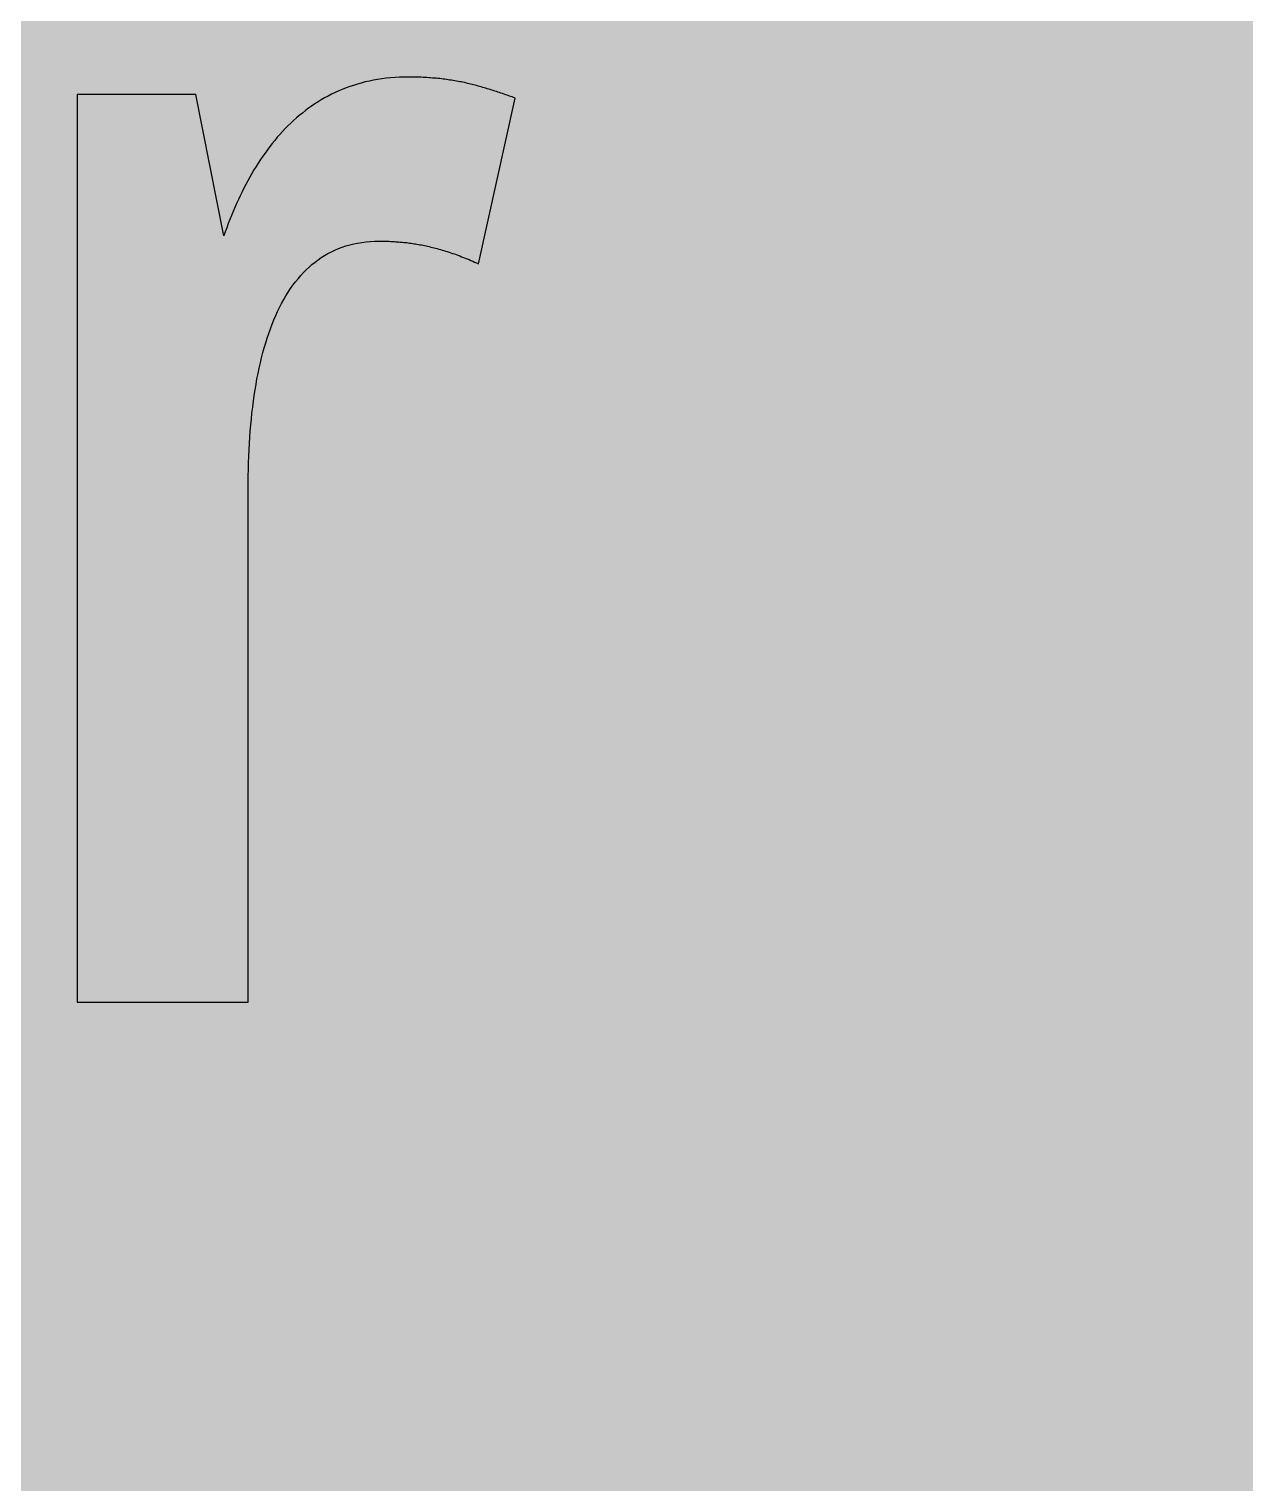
# Model space of a CAD drawing. Header units: millimetres. Extents: x 0 to 212, y 0 to 116.
# Drawn here: x 57.69 to 87.17, y 35.31 to 70.57 of the extents above; entities that cross this region are included whole.
import ezdxf

# ---------------------------------------------------------------- set-up
doc = ezdxf.new("R2010")
doc.units = ezdxf.units.MM

msp = doc.modelspace()

# ---------------------------------------------------------------- hatches: boundary and pattern name
for color, points in [(254, [(14.1633, 0.0536), (13.9878, 0.0533), (13.8125, 0.0559), (13.6373, 0.061), (13.462, 0.0686), (13.2893, 0.0787), (13.114, 0.0914), (12.9413, 0.1041), (12.7686, 0.1219), (12.5959, 0.1397), (12.4231, 0.16), (12.2504, 0.1829), (12.0777, 0.2057), (11.9075, 0.2337), (11.7373, 0.2616), (11.5672, 0.2921), (11.397, 0.3251), (11.2268, 0.3607), (11.0592, 0.3988), (10.8915, 0.4369), (10.7239, 0.4775), (10.5562, 0.5207), (10.3886, 0.5664), (10.2235, 0.6121), (10.0584, 0.6629), (9.8933, 0.7137), (9.7307, 0.7671), (9.5682, 0.8204), (9.4056, 0.8788), (9.2431, 0.9373), (9.083, 0.9982), (8.923, 1.0617), (8.763, 1.1252), (8.6055, 1.1938), (8.4455, 1.2624), (8.2906, 1.331), (8.1331, 1.4046), (7.9781, 1.4783), (7.8232, 1.5545), (7.6708, 1.6332), (7.5184, 1.7145), (7.366, 1.7958), (7.2161, 1.8796), (7.0663, 1.966), (6.919, 2.0523), (6.7716, 2.1438), (6.6243, 2.2352), (6.4795, 2.3266), (6.3348, 2.4232), (6.19, 2.5197), (6.0477, 2.6187), (5.908, 2.7178), (5.7683, 2.8194), (5.6286, 2.9235), (5.4915, 3.0302), (5.3543, 3.1369), (5.2197, 3.2461), (5.0851, 3.3579), (4.953, 3.4722), (4.8209, 3.5865), (4.6914, 3.7033), (4.5644, 3.8202), (4.4348, 3.9395), (4.3104, 4.0615), (4.1859, 4.1859), (4.0615, 4.3104), (3.9395, 4.4348), (3.8202, 4.5618), (3.7033, 4.6914), (3.5865, 4.8209), (3.4722, 4.953), (3.3579, 5.0851), (3.2487, 5.2197), (3.1369, 5.3543), (3.0302, 5.4915), (2.9235, 5.6286), (2.8194, 5.7683), (2.7178, 5.908), (2.6187, 6.0477), (2.5197, 6.19), (2.4232, 6.3348), (2.3266, 6.477), (2.2352, 6.6243), (2.1438, 6.7691), (2.0523, 6.919), (1.966, 7.0663), (1.8796, 7.2161), (1.7958, 7.366), (1.7145, 7.5184), (1.6332, 7.6708), (1.5545, 7.8232), (1.4783, 7.9781), (1.4046, 8.1331), (1.331, 8.2906), (1.2598, 8.4455), (1.1913, 8.603), (1.1252, 8.763), (1.0592, 8.923), (0.9982, 9.083), (0.9373, 9.2431), (0.8763, 9.4056), (0.8204, 9.5682), (0.7645, 9.7307), (0.7112, 9.8933), (0.6604, 10.0584), (0.6121, 10.2235), (0.5639, 10.3911), (0.5207, 10.5562), (0.4775, 10.7239), (0.4343, 10.8915), (0.3962, 11.0592), (0.3607, 11.2268), (0.3251, 11.397), (0.2921, 11.5672), (0.2616, 11.7373), (0.2311, 11.9075), (0.2057, 12.0802), (0.1803, 12.2504), (0.1575, 12.4231), (0.1372, 12.5959), (0.1194, 12.7686), (0.1041, 12.9413), (0.0889, 13.1166), (0.0787, 13.2893), (0.0686, 13.4645), (0.061, 13.6373), (0.0559, 13.8125), (0.0508, 13.9878), (0.0508, 14.163), (0.0522, 102.3592), (0.0508, 102.5322), (0.0559, 102.7074), (0.061, 102.8827), (0.0686, 103.058), (0.0787, 103.2307), (0.0889, 103.4059), (0.1041, 103.5787), (0.1194, 103.7514), (0.1372, 103.9241), (0.1575, 104.0968), (0.1803, 104.2695), (0.2057, 104.4423), (0.2311, 104.6124), (0.2616, 104.7826), (0.2921, 104.9528), (0.3251, 105.123), (0.3607, 105.2932), (0.3962, 105.4608), (0.4343, 105.6284), (0.4775, 105.7961), (0.5207, 105.9637), (0.5639, 106.1314), (0.6121, 106.2965), (0.6604, 106.4616), (0.7112, 106.6267), (0.7645, 106.7892), (0.8204, 106.9518), (0.8763, 107.1143), (0.9373, 107.2769), (0.9982, 107.4369), (1.0592, 107.5969), (1.1252, 107.757), (1.1913, 107.9144), (1.2598, 108.0745), (1.331, 108.2294), (1.4046, 108.3869), (1.4783, 108.5418), (1.5545, 108.6968), (1.6332, 108.8492), (1.7145, 109.0016), (1.7958, 109.154), (1.8796, 109.3038), (1.966, 109.4537), (2.0523, 109.601), (2.1438, 109.7483), (2.2352, 109.8956), (2.3266, 110.0404), (2.4232, 110.1852), (2.5197, 110.33), (2.6187, 110.4722), (2.7178, 110.6119), (2.8194, 110.7516), (2.9235, 110.8913), (3.0302, 111.0285), (3.1369, 111.1656), (3.2487, 111.3003), (3.3579, 111.4349), (3.4722, 111.567), (3.5865, 111.699), (3.7033, 111.8286), (3.8202, 111.9556), (3.9395, 112.0851), (4.0615, 112.2096), (4.1859, 112.334), (4.3104, 112.4585), (4.4348, 112.5804), (4.5644, 112.6998), (4.6914, 112.8166), (4.8209, 112.9335), (4.953, 113.0478), (5.0851, 113.1621), (5.2197, 113.2713), (5.3543, 113.3831), (5.4915, 113.4897), (5.6286, 113.5964), (5.7683, 113.7006), (5.908, 113.8022), (6.0477, 113.9012), (6.19, 114.0003), (6.3348, 114.0968), (6.4795, 114.1933), (6.6243, 114.2848), (6.7716, 114.3762), (6.919, 114.4676), (7.0663, 114.554), (7.2161, 114.6404), (7.366, 114.7242), (7.5184, 114.8055), (7.6708, 114.8867), (7.8232, 114.9655), (7.9781, 115.0417), (8.1331, 115.1153), (8.2906, 115.189), (8.4455, 115.2601), (8.6055, 115.3287), (8.763, 115.3947), (8.923, 115.4608), (9.083, 115.5217), (9.2431, 115.5827), (9.4056, 115.6437), (9.5682, 115.6995), (9.7307, 115.7554), (9.8933, 115.8088), (10.0584, 115.8596), (10.2235, 115.9078), (10.3886, 115.9561), (10.5562, 115.9993), (10.7239, 116.0424), (10.8915, 116.0856), (11.0592, 116.1237), (11.2268, 116.1593), (11.397, 116.1948), (11.5672, 116.2279), (11.7373, 116.2583), (11.9075, 116.2888), (12.0777, 116.3142), (12.2504, 116.3396), (12.4231, 116.3625), (12.5959, 116.3828), (12.7686, 116.4006), (12.9413, 116.4158), (13.114, 116.4311), (13.2893, 116.4412), (13.462, 116.4514), (13.6373, 116.459), (13.8125, 116.4641), (13.9878, 116.4692), (14.163, 116.4692), (197.6078, 116.4703), (197.7822, 116.4692), (197.9574, 116.4641), (198.1327, 116.459), (198.3054, 116.4514), (198.4807, 116.4412), (198.6534, 116.4311), (198.8287, 116.4158), (199.0014, 116.4006), (199.1741, 116.3828), (199.3468, 116.3625), (199.5195, 116.3396), (199.6897, 116.3142), (199.8624, 116.2888), (200.0326, 116.2583), (200.2028, 116.2279), (200.373, 116.1948), (200.5432, 116.1593), (200.7108, 116.1237), (200.8784, 116.0856), (201.0461, 116.0424), (201.2137, 115.9993), (201.3788, 115.9561), (201.5465, 115.9078), (201.7116, 115.8596), (201.8767, 115.8088), (202.0392, 115.7554), (202.2018, 115.6995), (202.3643, 115.6437), (202.5269, 115.5827), (202.6869, 115.5217), (202.8469, 115.4608), (203.007, 115.3947), (203.167, 115.3287), (203.3245, 115.2601), (203.4794, 115.189), (203.6369, 115.1153), (203.7918, 115.0417), (203.9468, 114.9655), (204.0992, 114.8867), (204.2516, 114.8055), (204.404, 114.7242), (204.5538, 114.6404), (204.7037, 114.554), (204.8535, 114.4676), (205.0009, 114.3762), (205.1456, 114.2848), (205.293, 114.1933), (205.4352, 114.0968), (205.58, 114.0003), (205.7222, 113.9012), (205.8619, 113.8022), (206.0016, 113.7006), (206.1413, 113.5964), (206.2785, 113.4897), (206.4156, 113.3831), (206.5503, 113.2713), (206.6849, 113.1621), (206.817, 113.0478), (206.949, 112.9335), (207.0786, 112.8166), (207.2081, 112.6998), (207.3351, 112.5804), (207.4596, 112.4585), (207.584, 112.334), (207.7085, 112.2096), (207.8304, 112.0851), (207.9498, 111.9556), (208.0666, 111.8286), (208.1835, 111.699), (208.2978, 111.567), (208.4121, 111.4349), (208.5238, 111.3003), (208.6331, 111.1656), (208.7397, 111.0285), (208.8464, 110.8913), (208.9506, 110.7516), (209.0522, 110.6119), (209.1512, 110.4722), (209.2503, 110.33), (209.3468, 110.1852), (209.4433, 110.0404), (209.5348, 109.8956), (209.6262, 109.7483), (209.7176, 109.601), (209.804, 109.4537), (209.8904, 109.3038), (209.9742, 109.154), (210.0555, 109.0016), (210.1367, 108.8492), (210.2155, 108.6968), (210.2917, 108.5418), (210.3653, 108.3869), (210.439, 108.2294), (210.5076, 108.0745), (210.5762, 107.9144), (210.6447, 107.757), (210.7082, 107.5969), (210.7717, 107.4369), (210.8327, 107.2769), (210.8911, 107.1143), (210.9495, 106.9518), (211.0029, 106.7892), (211.0562, 106.6267), (211.107, 106.4616), (211.1578, 106.2965), (211.2035, 106.1314), (211.2493, 105.9637), (211.2924, 105.7961), (211.3331, 105.6284), (211.3712, 105.4608), (211.4093, 105.2932), (211.4448, 105.123), (211.4779, 104.9528), (211.5083, 104.7826), (211.5363, 104.6124), (211.5642, 104.4423), (211.5871, 104.2695), (211.6099, 104.0968), (211.6303, 103.9241), (211.648, 103.7514), (211.6658, 103.5787), (211.6785, 103.4059), (211.6912, 103.2307), (211.7014, 103.058), (211.709, 102.8827), (211.7141, 102.7074), (211.7166, 102.5322), (211.7166, 102.3569), (211.7189, 14.1647), (211.7166, 13.9878), (211.7141, 13.8125), (211.709, 13.6373), (211.7014, 13.4645), (211.6912, 13.2893), (211.6785, 13.1166), (211.6658, 12.9413), (211.648, 12.7686), (211.6303, 12.5959), (211.6099, 12.4231), (211.5871, 12.2504), (211.5642, 12.0802), (211.5363, 11.9075), (211.5083, 11.7373), (211.4779, 11.5672), (211.4448, 11.397), (211.4093, 11.2268), (211.3712, 11.0592), (211.3331, 10.8915), (211.2924, 10.7239), (211.2493, 10.5562), (211.2035, 10.3911), (211.1578, 10.2235), (211.107, 10.0584), (211.0562, 9.8933), (211.0029, 9.7307), (210.9495, 9.5682), (210.8911, 9.4056), (210.8327, 9.2431), (210.7717, 9.083), (210.7082, 8.923), (210.6447, 8.763), (210.5762, 8.603), (210.5076, 8.4455), (210.439, 8.2906), (210.3653, 8.1331), (210.2917, 7.9781), (210.2155, 7.8232), (210.1367, 7.6708), (210.0555, 7.5184), (209.9742, 7.366), (209.8904, 7.2161), (209.804, 7.0663), (209.7176, 6.919), (209.6262, 6.7691), (209.5348, 6.6243), (209.4433, 6.477), (209.3468, 6.3348), (209.2503, 6.19), (209.1512, 6.0477), (209.0522, 5.908), (208.9506, 5.7683), (208.8464, 5.6286), (208.7397, 5.4915), (208.6331, 5.3543), (208.5238, 5.2197), (208.4121, 5.0851), (208.2978, 4.953), (208.1835, 4.8209), (208.0666, 4.6914), (207.9498, 4.5618), (207.8304, 4.4348), (207.7085, 4.3104), (207.584, 4.1859), (207.4596, 4.0615), (207.3351, 3.9395), (207.2081, 3.8202), (207.0786, 3.7033), (206.949, 3.5865), (206.817, 3.4722), (206.6849, 3.3579), (206.5503, 3.2461), (206.4156, 3.1369), (206.2785, 3.0302), (206.1413, 2.9235), (206.0016, 2.8194), (205.8619, 2.7178), (205.7222, 2.6187), (205.58, 2.5197), (205.4352, 2.4232), (205.293, 2.3266), (205.1456, 2.2352), (205.0009, 2.1438), (204.8535, 2.0523), (204.7037, 1.966), (204.5538, 1.8796), (204.404, 1.7958), (204.2516, 1.7145), (204.0992, 1.6332), (203.9468, 1.5545), (203.7918, 1.4783), (203.6369, 1.4046), (203.4794, 1.331), (203.3245, 1.2624), (203.167, 1.1938), (203.007, 1.1252), (202.8469, 1.0617), (202.6869, 0.9982), (202.5269, 0.9373), (202.3643, 0.8788), (202.2018, 0.8204), (202.0392, 0.7671), (201.8767, 0.7137), (201.7116, 0.6629), (201.5465, 0.6121), (201.3788, 0.5664), (201.2137, 0.5207), (201.0461, 0.4775), (200.8784, 0.4369), (200.7108, 0.3988), (200.5432, 0.3607), (200.373, 0.3251), (200.2028, 0.2921), (200.0326, 0.2616), (199.8624, 0.2337), (199.6897, 0.2057), (199.5195, 0.1829), (199.3468, 0.16), (199.1741, 0.1397), (199.0014, 0.1219), (198.8287, 0.1041), (198.6534, 0.0914), (198.4807, 0.0787), (198.3054, 0.0686), (198.1327, 0.061), (197.9574, 0.0559), (197.7822, 0.0533), (197.6069, 0.0533)]), (59, [(66.1776, 65.4304), (66.2051, 65.4279), (66.2356, 65.4279), (66.2661, 65.4279), (66.2965, 65.4279), (66.327, 65.4279), (66.3575, 65.4279), (66.3905, 65.4253), (66.421, 65.4253), (66.4515, 65.4228), (66.4845, 65.4228), (66.515, 65.4202), (66.548, 65.4177), (66.581, 65.4152), (66.614, 65.4126), (66.6445, 65.4101), (66.6775, 65.4075), (66.7106, 65.405), (66.7461, 65.4025), (66.7791, 65.3999), (66.8122, 65.3948), (66.8477, 65.3923), (66.8807, 65.3872), (66.9163, 65.3821), (66.9519, 65.3771), (66.9874, 65.372), (67.023, 65.3669), (67.0585, 65.3618), (67.0941, 65.3542), (67.1297, 65.3491), (67.1652, 65.3415), (67.2033, 65.3364), (67.2414, 65.3288), (67.277, 65.3212), (67.3151, 65.3136), (67.3532, 65.3034), (67.3913, 65.2958), (67.4294, 65.2856), (67.4675, 65.278), (67.5081, 65.2678), (67.5462, 65.2577), (67.5869, 65.2475), (67.6275, 65.2348), (67.6681, 65.2247), (67.7088, 65.212), (67.7494, 65.1993), (67.7901, 65.1866), (67.8307, 65.1739), (67.8739, 65.1612), (67.9145, 65.1459), (67.9577, 65.1332), (68.0009, 65.118), (68.0441, 65.1027), (68.0872, 65.085), (68.1304, 65.0697), (68.1761, 65.0519), (68.2193, 65.0342), (68.265, 65.0164), (68.3108, 64.9986), (68.3565, 64.9808), (68.4022, 64.9605), (68.4479, 64.9402), (68.4936, 64.9199), (68.5419, 64.8995), (68.5902, 64.8767), (69.4792, 68.9003), (69.4385, 68.9127), (69.4004, 68.9254), (69.3598, 68.9407), (69.3217, 68.9534), (69.2836, 68.9661), (69.2455, 68.9813), (69.2074, 68.994), (69.1693, 69.0067), (69.1312, 69.0194), (69.0931, 69.0321), (69.0575, 69.0448), (69.0194, 69.0575), (68.9839, 69.0677), (68.9458, 69.0804), (68.9102, 69.0931), (68.8721, 69.1032), (68.8365, 69.1159), (68.7984, 69.1261), (68.7629, 69.1388), (68.7248, 69.149), (68.6892, 69.1591), (68.6537, 69.1693), (68.6156, 69.1794), (68.58, 69.1896), (68.5419, 69.1998), (68.5063, 69.2099), (68.4682, 69.2201), (68.4327, 69.2302), (68.3946, 69.2379), (68.3565, 69.248), (68.3209, 69.2556), (68.2828, 69.2658), (68.2447, 69.2734), (68.2066, 69.281), (68.1685, 69.2887), (68.1304, 69.2963), (68.0923, 69.3039), (68.0517, 69.3115), (68.0136, 69.3191), (67.9729, 69.3242), (67.9348, 69.3318), (67.8942, 69.3369), (67.8536, 69.3445), (67.8129, 69.3496), (67.7697, 69.3547), (67.7291, 69.3598), (67.6859, 69.3649), (67.6453, 69.3699), (67.6021, 69.375), (67.5589, 69.3776), (67.5157, 69.3826), (67.47, 69.3852), (67.4243, 69.3903), (67.3811, 69.3928), (67.3354, 69.3953), (67.2871, 69.3979), (67.2414, 69.4004), (67.1932, 69.403), (67.1449, 69.403), (67.0966, 69.4055), (67.0484, 69.4055), (66.9976, 69.408), (66.9468, 69.408), (66.896, 69.408), (66.7842, 69.4055), (66.6725, 69.403), (66.5632, 69.3953), (66.4566, 69.3877), (66.3499, 69.3776), (66.2457, 69.3649), (66.1416, 69.3471), (66.0425, 69.3293), (65.9409, 69.3115), (65.8419, 69.2887), (65.7454, 69.2633), (65.6514, 69.2379), (65.5574, 69.2074), (65.4634, 69.1769), (65.3745, 69.1439), (65.2831, 69.1083), (65.1967, 69.0728), (65.1078, 69.0321), (65.024, 68.9915), (64.9402, 68.9483), (64.8564, 68.9026), (64.7751, 68.8569), (64.6963, 68.8086), (64.6176, 68.7578), (64.5389, 68.7045), (64.4627, 68.6511), (64.389, 68.5952), (64.3153, 68.5368), (64.2417, 68.4784), (64.1706, 68.4174), (64.102, 68.3539), (64.0334, 68.2904), (63.9648, 68.2244), (63.8988, 68.1584), (63.8353, 68.0898), (63.7718, 68.0187), (63.7083, 67.9475), (63.6473, 67.8739), (63.5864, 67.7977), (63.5279, 67.724), (63.4695, 67.6453), (63.4111, 67.5665), (63.3552, 67.4878), (63.3019, 67.4065), (63.246, 67.3227), (63.1952, 67.2389), (63.1419, 67.1551), (63.0911, 67.0687), (63.0428, 66.9798), (62.9945, 66.8934), (62.9463, 66.802), (62.898, 66.7131), (62.8523, 66.6217), (62.8091, 66.5277), (62.7634, 66.4362), (62.7202, 66.3397), (62.6796, 66.2457), (62.6389, 66.1492), (62.5983, 66.0527), (62.5577, 65.9536), (62.5196, 65.8571), (62.4815, 65.7555), (62.4459, 65.6565), (62.4078, 65.5549), (61.7319, 68.9857), (58.8546, 68.9857), (58.8546, 46.9731), (63.0026, 46.9731), (63.0026, 59.418), (63.0022, 59.5782), (63.0047, 59.7383), (63.0072, 59.8983), (63.0123, 60.0558), (63.0174, 60.2132), (63.025, 60.3682), (63.0326, 60.5206), (63.0428, 60.673), (63.053, 60.8203), (63.0657, 60.9702), (63.0784, 61.1149), (63.0936, 61.2597), (63.1114, 61.4045), (63.1292, 61.5442), (63.1495, 61.6839), (63.1698, 61.8211), (63.1927, 61.9557), (63.2155, 62.0903), (63.2409, 62.2198), (63.2689, 62.3494), (63.2968, 62.4764), (63.3273, 62.6008), (63.3578, 62.7253), (63.3908, 62.8447), (63.4263, 62.9641), (63.4619, 63.0784), (63.5, 63.1927), (63.5406, 63.3044), (63.5813, 63.4136), (63.6245, 63.5203), (63.6702, 63.6219), (63.7159, 63.7235), (63.7642, 63.8226), (63.8124, 63.9191), (63.8658, 64.0131), (63.9166, 64.1045), (63.9724, 64.1934), (64.0283, 64.2798), (64.0867, 64.3611), (64.1477, 64.4423), (64.2112, 64.5185), (64.2747, 64.5947), (64.3407, 64.6659), (64.4068, 64.7344), (64.4779, 64.8005), (64.549, 64.8614), (64.6227, 64.9224), (64.6989, 64.9783), (64.7751, 65.0316), (64.8538, 65.0824), (64.9351, 65.1281), (65.0189, 65.1713), (65.1027, 65.212), (65.1916, 65.2501), (65.2805, 65.2831), (65.372, 65.3136), (65.4634, 65.339), (65.5599, 65.3644), (65.6565, 65.3821), (65.7581, 65.3999), (65.8597, 65.4126), (65.9613, 65.4228), (66.0679, 65.4279), (66.1772, 65.4279)])]:
    msp.add_hatch(color=color).paths.add_polyline_path(points)
h = msp.add_hatch(color=59)
h.paths.add_polyline_path([(86.5822, 56.582), (86.5822, 58.995), (86.5784, 59.3039), (86.5759, 59.6113), (86.5683, 59.9135), (86.5607, 60.2132), (86.548, 60.5079), (86.5327, 60.7974), (86.5149, 61.0819), (86.4946, 61.3613), (86.4718, 61.6382), (86.4438, 61.91), (86.4159, 62.1767), (86.3829, 62.4383), (86.3473, 62.6974), (86.3067, 62.9488), (86.266, 63.1977), (86.2203, 63.4416), (86.172, 63.6829), (86.1212, 63.9166), (86.0654, 64.1477), (86.0069, 64.3738), (85.946, 64.5947), (85.8799, 64.8106), (85.8114, 65.0215), (85.7402, 65.2272), (85.664, 65.4304), (85.5853, 65.6285), (85.5015, 65.819), (85.4151, 66.007), (85.3237, 66.1899), (85.2297, 66.3677), (85.1332, 66.5404), (85.0316, 66.708), (84.9249, 66.8731), (84.8157, 67.0306), (84.7014, 67.183), (84.5845, 67.3329), (84.4626, 67.4751), (84.3382, 67.6148), (84.2086, 67.7469), (84.074, 67.8764), (83.9368, 67.9983), (83.7946, 68.1177), (83.6473, 68.232), (83.4949, 68.3387), (83.3399, 68.4428), (83.1825, 68.5394), (83.0174, 68.6333), (82.8497, 68.7197), (82.6745, 68.8035), (82.4992, 68.8797), (82.3163, 68.9534), (82.1284, 69.0194), (81.9379, 69.0804), (81.7423, 69.1363), (81.5416, 69.1896), (81.3359, 69.2353), (81.1251, 69.276), (80.9092, 69.309), (80.6882, 69.3395), (80.4621, 69.3649), (80.2335, 69.3826), (79.9973, 69.3953), (79.756, 69.4055), (79.5122, 69.408), (79.2709, 69.4055), (79.0321, 69.3979), (78.7984, 69.3826), (78.5673, 69.3649), (78.3438, 69.342), (78.1202, 69.3115), (77.9043, 69.276), (77.691, 69.2379), (77.4827, 69.1921), (77.277, 69.1388), (77.0763, 69.0829), (76.8782, 69.022), (76.6851, 68.9534), (76.4972, 68.8797), (76.3118, 68.801), (76.1314, 68.7172), (75.9536, 68.6257), (75.7809, 68.5292), (75.6107, 68.4276), (75.4456, 68.3209), (75.2856, 68.2066), (75.1281, 68.0898), (74.9757, 67.9653), (74.8259, 67.8332), (74.6811, 67.6961), (74.5388, 67.5538), (74.4017, 67.4065), (74.2671, 67.2516), (74.1375, 67.0916), (74.0105, 66.9265), (73.8886, 66.7537), (73.7692, 66.5759), (73.6549, 66.3931), (73.5432, 66.2026), (73.4365, 66.007), (73.3349, 65.8038), (73.2333, 65.5955), (73.1393, 65.3796), (73.0453, 65.1586), (72.959, 64.9326), (72.8726, 64.6989), (72.7939, 64.4601), (72.7151, 64.2137), (72.6415, 63.9623), (72.5729, 63.7032), (72.5068, 63.439), (72.4433, 63.1673), (72.3849, 62.8904), (72.329, 62.6059), (72.2782, 62.3138), (72.23, 62.0166), (72.1868, 61.7144), (72.1462, 61.4045), (72.1081, 61.087), (72.075, 60.7644), (72.0446, 60.4342), (72.0192, 60.0989), (71.9963, 59.7535), (71.9785, 59.4055), (71.9607, 59.0474), (71.9506, 58.6842), (71.9404, 58.3159), (71.9353, 57.9374), (71.9328, 57.5539), (71.9353, 57.1322), (71.9455, 56.7182), (71.9607, 56.3169), (71.9811, 55.9257), (72.0065, 55.5422), (72.0369, 55.1713), (72.075, 54.8081), (72.1157, 54.4576), (72.1639, 54.1147), (72.2173, 53.782), (72.2732, 53.4568), (72.3367, 53.1444), (72.4027, 52.8396), (72.4764, 52.5424), (72.5526, 52.2554), (72.6338, 51.976), (72.7202, 51.7068), (72.8091, 51.4477), (72.9031, 51.1937), (73.0021, 50.9499), (73.1063, 50.7136), (73.213, 50.485), (73.3247, 50.2666), (73.439, 50.0532), (73.5559, 49.85), (73.6778, 49.6519), (73.8048, 49.4614), (73.9343, 49.2811), (74.0664, 49.1058), (74.2036, 48.9382), (74.3407, 48.7756), (74.4855, 48.6207), (74.6303, 48.4734), (74.7776, 48.3337), (74.93, 48.199), (75.0824, 48.0695), (75.2399, 47.9476), (75.3999, 47.8333), (75.5599, 47.7241), (75.725, 47.6199), (75.8901, 47.5209), (76.0603, 47.4269), (76.2305, 47.3405), (76.4032, 47.2592), (76.5785, 47.1805), (76.7537, 47.1094), (76.9341, 47.0433), (77.1119, 46.9798), (77.2947, 46.924), (77.4776, 46.8706), (77.663, 46.8224), (77.8485, 46.7792), (78.0339, 46.7385), (78.2244, 46.703), (78.4123, 46.6725), (78.6028, 46.6446), (78.7933, 46.6217), (78.9864, 46.6014), (79.1769, 46.5836), (79.3699, 46.5709), (79.563, 46.5607), (79.7585, 46.5531), (79.9516, 46.548), (80.1472, 46.548), (80.2564, 46.548), (80.3656, 46.5506), (80.4748, 46.5531), (80.584, 46.5557), (80.6907, 46.5633), (80.7999, 46.5684), (80.9092, 46.576), (81.0184, 46.5861), (81.1251, 46.5938), (81.2343, 46.6065), (81.341, 46.6166), (81.4502, 46.6293), (81.5569, 46.6446), (81.6635, 46.6573), (81.7702, 46.675), (81.8769, 46.6903), (81.9836, 46.7081), (82.0877, 46.7258), (82.1944, 46.7462), (82.2985, 46.7665), (82.4027, 46.7868), (82.5068, 46.8071), (82.6084, 46.83), (82.7126, 46.8528), (82.8142, 46.8757), (82.9158, 46.9011), (83.0174, 46.9265), (83.1164, 46.9519), (83.218, 46.9773), (83.3171, 47.0052), (83.4136, 47.0332), (83.5127, 47.0611), (83.6092, 47.0891), (83.7057, 47.1195), (83.7997, 47.1475), (83.8937, 47.178), (83.9876, 47.2084), (84.0816, 47.2389), (84.1731, 47.2694), (84.2645, 47.3024), (84.3534, 47.3329), (84.4423, 47.3659), (84.5312, 47.3989), (84.6176, 47.432), (84.7039, 47.465), (84.7903, 47.498), (84.8741, 47.531), (84.9554, 47.5666), (85.0392, 47.5996), (85.1179, 47.6326), (85.1992, 47.6682), (85.2754, 47.7012), (85.3542, 47.7368), (85.4304, 47.7723), (85.504, 47.8053), (85.5777, 47.8409), (85.6488, 47.8739), (85.7199, 47.9095), (85.7885, 47.9425), (85.8571, 47.9781), (85.9231, 48.0111), (85.9892, 48.0466), (86.0527, 48.0797), (86.1162, 48.1152), (84.8886, 51.2064), (84.8131, 51.1708), (84.7395, 51.1353), (84.6684, 51.0997), (84.5947, 51.0667), (84.521, 51.0337), (84.4474, 51.0007), (84.3763, 50.9676), (84.3026, 50.9346), (84.2289, 50.9041), (84.1578, 50.8737), (84.0842, 50.8432), (84.0105, 50.8127), (83.9394, 50.7822), (83.8657, 50.7543), (83.7946, 50.7263), (83.7209, 50.6984), (83.6498, 50.6705), (83.5787, 50.6451), (83.505, 50.6171), (83.4339, 50.5917), (83.3628, 50.5663), (83.2917, 50.5435), (83.2206, 50.5181), (83.1469, 50.4952), (83.0758, 50.4723), (83.0047, 50.4495), (82.9335, 50.4266), (82.8624, 50.4063), (82.7913, 50.386), (82.7227, 50.3657), (82.6516, 50.3453), (82.5805, 50.3276), (82.5094, 50.3072), (82.4408, 50.2895), (82.3697, 50.2717), (82.3011, 50.2564), (82.23, 50.2387), (82.1614, 50.2234), (82.0903, 50.2082), (82.0217, 50.1929), (81.9531, 50.1802), (81.882, 50.1675), (81.8134, 50.1523), (81.7448, 50.1421), (81.6762, 50.1294), (81.6077, 50.1193), (81.5391, 50.1066), (81.4705, 50.099), (81.4019, 50.0888), (81.3359, 50.0786), (81.2673, 50.071), (81.1987, 50.0634), (81.1327, 50.0558), (81.0641, 50.0507), (80.9981, 50.0456), (80.9295, 50.0405), (80.8634, 50.0355), (80.7974, 50.0304), (80.7314, 50.0278), (80.6628, 50.0253), (80.5967, 50.0228), (80.5307, 50.0202), (80.4647, 50.0202), (80.4012, 50.0202), (80.2894, 50.0202), (80.1802, 50.0202), (80.071, 50.0228), (79.9643, 50.0253), (79.8551, 50.0278), (79.7509, 50.0329), (79.6442, 50.038), (79.5401, 50.0456), (79.4385, 50.0558), (79.3369, 50.0659), (79.2353, 50.0786), (79.1362, 50.0913), (79.0372, 50.1091), (78.9407, 50.1269), (78.8441, 50.1472), (78.7502, 50.1701), (78.6562, 50.1955), (78.5622, 50.2234), (78.4733, 50.2539), (78.3819, 50.2869), (78.293, 50.325), (78.2066, 50.3657), (78.1202, 50.4088), (78.0364, 50.4546), (77.9551, 50.5054), (77.8713, 50.5587), (77.7926, 50.6171), (77.7138, 50.6781), (77.6376, 50.7441), (77.5614, 50.8127), (77.4878, 50.8889), (77.4167, 50.9676), (77.3455, 51.0489), (77.277, 51.1378), (77.2084, 51.2293), (77.1423, 51.3283), (77.0788, 51.4299), (77.0179, 51.5391), (76.9569, 51.6509), (76.8985, 51.7703), (76.8401, 51.8947), (76.7867, 52.0243), (76.7334, 52.1589), (76.6801, 52.3011), (76.6318, 52.4485), (76.5835, 52.6034), (76.5378, 52.7634), (76.4946, 52.9311), (76.454, 53.1038), (76.4134, 53.2841), (76.3753, 53.4695), (76.3397, 53.6651), (76.3067, 53.8658), (76.2762, 54.0741), (76.2457, 54.29), (76.2178, 54.5109), (76.1924, 54.7421), (76.1721, 54.9808), (76.1492, 55.2272), (76.1314, 55.4812), (76.1162, 55.7428), (76.1009, 56.0146), (76.0908, 56.294), (76.0806, 56.581)])
edge = h.paths.add_edge_path(flags=16)
edge.add_line((79.4272, 66.0643), (79.535, 66.0629))
edge.add_line((79.535, 66.0629), (79.6392, 66.0603))
edge.add_line((79.6392, 66.0603), (79.7433, 66.0552))
edge.add_line((79.7433, 66.0552), (79.8449, 66.0476))
edge.add_line((79.8449, 66.0476), (79.944, 66.0375))
edge.add_line((79.944, 66.0375), (80.043, 66.0273))
edge.add_line((80.043, 66.0273), (80.137, 66.0121))
edge.add_line((80.137, 66.0121), (80.231, 65.9968))
edge.add_line((80.231, 65.9968), (80.3224, 65.979))
edge.add_line((80.3224, 65.979), (80.4113, 65.9562))
edge.add_line((80.4113, 65.9562), (80.5002, 65.9333))
edge.add_line((80.5002, 65.9333), (80.584, 65.9079))
edge.add_line((80.584, 65.9079), (80.6679, 65.8774))
edge.add_line((80.6679, 65.8774), (80.7491, 65.847))
edge.add_line((80.7491, 65.847), (80.8279, 65.8139))
edge.add_line((80.8279, 65.8139), (80.9066, 65.7758))
edge.add_line((80.9066, 65.7758), (80.9803, 65.7352))
edge.add_line((80.9803, 65.7352), (81.0539, 65.6946))
edge.add_line((81.0539, 65.6946), (81.1276, 65.6463))
edge.add_line((81.1276, 65.6463), (81.1962, 65.598))
edge.add_line((81.1962, 65.598), (81.2648, 65.5472))
edge.add_line((81.2648, 65.5472), (81.3308, 65.4914))
edge.add_line((81.3308, 65.4914), (81.3968, 65.4329))
edge.add_line((81.3968, 65.4329), (81.4578, 65.372))
edge.add_line((81.4578, 65.372), (81.5188, 65.3059))
edge.add_line((81.5188, 65.3059), (81.5797, 65.2374))
edge.add_line((81.5797, 65.2374), (81.6356, 65.1662))
edge.add_line((81.6356, 65.1662), (81.6915, 65.09))
edge.add_line((81.6915, 65.09), (81.7448, 65.0113))
edge.add_line((81.7448, 65.0113), (81.7982, 64.9275))
edge.add_line((81.7982, 64.9275), (81.849, 64.8411))
edge.add_line((81.849, 64.8411), (81.8972, 64.7522))
edge.add_line((81.8972, 64.7522), (81.9455, 64.6557))
edge.add_line((81.9455, 64.6557), (81.9912, 64.5592))
edge.add_line((81.9912, 64.5592), (82.0344, 64.4576))
edge.add_line((82.0344, 64.4576), (82.0776, 64.3509))
edge.add_line((82.0776, 64.3509), (82.1182, 64.2391))
edge.add_line((82.1182, 64.2391), (82.1563, 64.1248))
edge.add_line((82.1563, 64.1248), (82.1944, 64.008))
edge.add_line((82.1944, 64.008), (82.2325, 63.8835))
edge.add_line((82.2325, 63.8835), (82.2655, 63.7565))
edge.add_line((82.2655, 63.7565), (82.2985, 63.627))
edge.add_line((82.2985, 63.627), (82.3316, 63.4898))
edge.add_line((82.3316, 63.4898), (82.362, 63.3501))
edge.add_line((82.362, 63.3501), (82.39, 63.2054))
edge.add_line((82.39, 63.2054), (82.4179, 63.0555))
edge.add_line((82.4179, 63.0555), (82.4433, 62.9006))
edge.add_line((82.4433, 62.9006), (82.4687, 62.7405))
edge.add_line((82.4687, 62.7405), (82.4916, 62.578))
edge.add_line((82.4916, 62.578), (82.5144, 62.4078))
edge.add_line((82.5144, 62.4078), (82.5348, 62.2351))
edge.add_line((82.5348, 62.2351), (82.5525, 62.0573))
edge.add_line((82.5525, 62.0573), (82.5703, 61.8719))
edge.add_line((82.5703, 61.8719), (82.5881, 61.6839))
edge.add_line((82.5881, 61.6839), (82.6033, 61.4909))
edge.add_line((82.6033, 61.4909), (82.6186, 61.2902))
edge.add_line((82.6186, 61.2902), (82.6313, 61.087))
edge.add_line((82.6313, 61.087), (82.6414, 60.8762))
edge.add_line((82.6414, 60.8762), (82.6516, 60.6603))
edge.add_line((82.6516, 60.6603), (82.6618, 60.4418))
edge.add_line((82.6618, 60.4418), (82.6694, 60.2158))
edge.add_line((82.6694, 60.2158), (82.677, 59.9821))
edge.add_line((82.677, 59.9821), (82.6821, 59.7459))
edge.add_line((82.6821, 59.7459), (82.6872, 59.502))
edge.add_line((82.6872, 59.502), (76.1256, 59.5034))
edge.add_line((76.1256, 59.5034), (76.134, 59.7713))
edge.add_line((76.134, 59.7713), (76.1467, 60.0304))
edge.add_line((76.1467, 60.0304), (76.1619, 60.2844))
edge.add_line((76.1619, 60.2844), (76.1771, 60.5307))
edge.add_line((76.1771, 60.5307), (76.1949, 60.772))
edge.add_line((76.1949, 60.772), (76.2127, 61.0032))
edge.add_line((76.2127, 61.0032), (76.233, 61.2292))
edge.add_line((76.233, 61.2292), (76.2533, 61.4502))
edge.add_line((76.2533, 61.4502), (76.2762, 61.661))
edge.add_line((76.2762, 61.661), (76.3016, 61.8668))
edge.add_line((76.3016, 61.8668), (76.327, 62.0674))
edge.add_line((76.327, 62.0674), (76.3549, 62.2605))
edge.add_line((76.3549, 62.2605), (76.3854, 62.4484))
edge.add_line((76.3854, 62.4484), (76.4159, 62.6288))
edge.add_line((76.4159, 62.6288), (76.4464, 62.804))
edge.add_line((76.4464, 62.804), (76.4794, 62.9742))
edge.add_line((76.4794, 62.9742), (76.515, 63.1368))
edge.add_line((76.515, 63.1368), (76.5505, 63.2943))
edge.add_line((76.5505, 63.2943), (76.5886, 63.4467))
edge.add_line((76.5886, 63.4467), (76.6267, 63.594))
edge.add_line((76.6267, 63.594), (76.6648, 63.7337))
edge.add_line((76.6648, 63.7337), (76.708, 63.8708))
edge.add_line((76.708, 63.8708), (76.7486, 64.0004))
edge.add_line((76.7486, 64.0004), (76.7944, 64.1274))
edge.add_line((76.7944, 64.1274), (76.8375, 64.2468))
edge.add_line((76.8375, 64.2468), (76.8858, 64.3611))
edge.add_line((76.8858, 64.3611), (76.9315, 64.4728))
edge.add_line((76.9315, 64.4728), (76.9823, 64.5795))
edge.add_line((76.9823, 64.5795), (77.0306, 64.6811))
edge.add_line((77.0306, 64.6811), (77.0814, 64.7776))
edge.add_line((77.0814, 64.7776), (77.1347, 64.8691))
edge.add_line((77.1347, 64.8691), (77.1881, 64.958))
edge.add_line((77.1881, 64.958), (77.2439, 65.0418))
edge.add_line((77.2439, 65.0418), (77.2973, 65.1205))
edge.add_line((77.2973, 65.1205), (77.3557, 65.1967))
edge.add_line((77.3557, 65.1967), (77.4141, 65.2678))
edge.add_line((77.4141, 65.2678), (77.4725, 65.3364))
edge.add_line((77.4725, 65.3364), (77.5335, 65.3999))
edge.add_line((77.5335, 65.3999), (77.5945, 65.4583))
edge.add_line((77.5945, 65.4583), (77.6554, 65.5168))
edge.add_line((77.6554, 65.5168), (77.7189, 65.5701))
edge.add_line((77.7189, 65.5701), (77.7824, 65.6184))
edge.add_line((77.7824, 65.6184), (77.8485, 65.6666))
edge.add_line((77.8485, 65.6666), (77.9145, 65.7098))
edge.add_line((77.9145, 65.7098), (77.9831, 65.7504))
edge.add_line((77.9831, 65.7504), (78.0517, 65.786))
edge.add_line((78.0517, 65.786), (78.1202, 65.8216))
edge.add_line((78.1202, 65.8216), (78.1888, 65.8546))
edge.add_line((78.1888, 65.8546), (78.2599, 65.8825))
edge.add_line((78.2599, 65.8825), (78.3336, 65.9079))
edge.add_line((78.3336, 65.9079), (78.4047, 65.9333))
edge.add_line((78.4047, 65.9333), (78.4784, 65.9536))
edge.add_line((78.4784, 65.9536), (78.5546, 65.974))
edge.add_line((78.5546, 65.974), (78.6282, 65.9917))
edge.add_line((78.6282, 65.9917), (78.7044, 66.007))
edge.add_line((78.7044, 66.007), (78.7832, 66.0197))
edge.add_line((78.7832, 66.0197), (78.8594, 66.0298))
edge.add_line((78.8594, 66.0298), (78.9381, 66.04))
edge.add_line((78.9381, 66.04), (79.0194, 66.0476))
edge.add_line((79.0194, 66.0476), (79.0981, 66.0527))
edge.add_line((79.0981, 66.0527), (79.1794, 66.0578))
edge.add_line((79.1794, 66.0578), (79.2607, 66.0603))
edge.add_line((79.2607, 66.0603), (79.342, 66.0629))
edge.add_line((79.342, 66.0629), (79.4258, 66.0629))

# ---------------------------------------------------------------- linework, layer by layer
at = {"color": 59}
msp.add_lwpolyline([(66.1776, 65.4304), (66.2051, 65.4279), (66.2356, 65.4279), (66.2661, 65.4279), (66.2965, 65.4279), (66.327, 65.4279), (66.3575, 65.4279), (66.3905, 65.4253), (66.421, 65.4253), (66.4515, 65.4228), (66.4845, 65.4228), (66.515, 65.4202), (66.548, 65.4177), (66.581, 65.4152), (66.614, 65.4126), (66.6445, 65.4101), (66.6775, 65.4075), (66.7106, 65.405), (66.7461, 65.4025), (66.7791, 65.3999), (66.8122, 65.3948), (66.8477, 65.3923), (66.8807, 65.3872), (66.9163, 65.3821), (66.9519, 65.3771), (66.9874, 65.372), (67.023, 65.3669), (67.0585, 65.3618), (67.0941, 65.3542), (67.1297, 65.3491), (67.1652, 65.3415), (67.2033, 65.3364), (67.2414, 65.3288), (67.277, 65.3212), (67.3151, 65.3136), (67.3532, 65.3034), (67.3913, 65.2958), (67.4294, 65.2856), (67.4675, 65.278), (67.5081, 65.2678), (67.5462, 65.2577), (67.5869, 65.2475), (67.6275, 65.2348), (67.6681, 65.2247), (67.7088, 65.212), (67.7494, 65.1993), (67.7901, 65.1866), (67.8307, 65.1739), (67.8739, 65.1612), (67.9145, 65.1459), (67.9577, 65.1332), (68.0009, 65.118), (68.0441, 65.1027), (68.0872, 65.085), (68.1304, 65.0697), (68.1761, 65.0519), (68.2193, 65.0342), (68.265, 65.0164), (68.3108, 64.9986), (68.3565, 64.9808), (68.4022, 64.9605), (68.4479, 64.9402), (68.4936, 64.9199), (68.5419, 64.8995), (68.5902, 64.8767), (69.4792, 68.9003), (69.4385, 68.9127), (69.4004, 68.9254), (69.3598, 68.9407), (69.3217, 68.9534), (69.2836, 68.9661), (69.2455, 68.9813), (69.2074, 68.994), (69.1693, 69.0067), (69.1312, 69.0194), (69.0931, 69.0321), (69.0575, 69.0448), (69.0194, 69.0575), (68.9839, 69.0677), (68.9458, 69.0804), (68.9102, 69.0931), (68.8721, 69.1032), (68.8365, 69.1159), (68.7984, 69.1261), (68.7629, 69.1388), (68.7248, 69.149), (68.6892, 69.1591), (68.6537, 69.1693), (68.6156, 69.1794), (68.58, 69.1896), (68.5419, 69.1998), (68.5063, 69.2099), (68.4682, 69.2201), (68.4327, 69.2302), (68.3946, 69.2379), (68.3565, 69.248), (68.3209, 69.2556), (68.2828, 69.2658), (68.2447, 69.2734), (68.2066, 69.281), (68.1685, 69.2887), (68.1304, 69.2963), (68.0923, 69.3039), (68.0517, 69.3115), (68.0136, 69.3191), (67.9729, 69.3242), (67.9348, 69.3318), (67.8942, 69.3369), (67.8536, 69.3445), (67.8129, 69.3496), (67.7697, 69.3547), (67.7291, 69.3598), (67.6859, 69.3649), (67.6453, 69.3699), (67.6021, 69.375), (67.5589, 69.3776), (67.5157, 69.3826), (67.47, 69.3852), (67.4243, 69.3903), (67.3811, 69.3928), (67.3354, 69.3953), (67.2871, 69.3979), (67.2414, 69.4004), (67.1932, 69.403), (67.1449, 69.403), (67.0966, 69.4055), (67.0484, 69.4055), (66.9976, 69.408), (66.9468, 69.408), (66.896, 69.408), (66.7842, 69.4055), (66.6725, 69.403), (66.5632, 69.3953), (66.4566, 69.3877), (66.3499, 69.3776), (66.2457, 69.3649), (66.1416, 69.3471), (66.0425, 69.3293), (65.9409, 69.3115), (65.8419, 69.2887), (65.7454, 69.2633), (65.6514, 69.2379), (65.5574, 69.2074), (65.4634, 69.1769), (65.3745, 69.1439), (65.2831, 69.1083), (65.1967, 69.0728), (65.1078, 69.0321), (65.024, 68.9915), (64.9402, 68.9483), (64.8564, 68.9026), (64.7751, 68.8569), (64.6963, 68.8086), (64.6176, 68.7578), (64.5389, 68.7045), (64.4627, 68.6511), (64.389, 68.5952), (64.3153, 68.5368), (64.2417, 68.4784), (64.1706, 68.4174), (64.102, 68.3539), (64.0334, 68.2904), (63.9648, 68.2244), (63.8988, 68.1584), (63.8353, 68.0898), (63.7718, 68.0187), (63.7083, 67.9475), (63.6473, 67.8739), (63.5864, 67.7977), (63.5279, 67.724), (63.4695, 67.6453), (63.4111, 67.5665), (63.3552, 67.4878), (63.3019, 67.4065), (63.246, 67.3227), (63.1952, 67.2389), (63.1419, 67.1551), (63.0911, 67.0687), (63.0428, 66.9798), (62.9945, 66.8934), (62.9463, 66.802), (62.898, 66.7131), (62.8523, 66.6217), (62.8091, 66.5277), (62.7634, 66.4362), (62.7202, 66.3397), (62.6796, 66.2457), (62.6389, 66.1492), (62.5983, 66.0527), (62.5577, 65.9536), (62.5196, 65.8571), (62.4815, 65.7555), (62.4459, 65.6565), (62.4078, 65.5549), (61.7319, 68.9857), (58.8546, 68.9857), (58.8546, 46.9731), (63.0026, 46.9731), (63.0026, 59.418), (63.0022, 59.5782), (63.0047, 59.7383), (63.0072, 59.8983), (63.0123, 60.0558), (63.0174, 60.2132), (63.025, 60.3682), (63.0326, 60.5206), (63.0428, 60.673), (63.053, 60.8203), (63.0657, 60.9702), (63.0784, 61.1149), (63.0936, 61.2597), (63.1114, 61.4045), (63.1292, 61.5442), (63.1495, 61.6839), (63.1698, 61.8211), (63.1927, 61.9557), (63.2155, 62.0903), (63.2409, 62.2198), (63.2689, 62.3494), (63.2968, 62.4764), (63.3273, 62.6008), (63.3578, 62.7253), (63.3908, 62.8447), (63.4263, 62.9641), (63.4619, 63.0784), (63.5, 63.1927), (63.5406, 63.3044), (63.5813, 63.4136), (63.6245, 63.5203), (63.6702, 63.6219), (63.7159, 63.7235), (63.7642, 63.8226), (63.8124, 63.9191), (63.8658, 64.0131), (63.9166, 64.1045), (63.9724, 64.1934), (64.0283, 64.2798), (64.0867, 64.3611), (64.1477, 64.4423), (64.2112, 64.5185), (64.2747, 64.5947), (64.3407, 64.6659), (64.4068, 64.7344), (64.4779, 64.8005), (64.549, 64.8614), (64.6227, 64.9224), (64.6989, 64.9783), (64.7751, 65.0316), (64.8538, 65.0824), (64.9351, 65.1281), (65.0189, 65.1713), (65.1027, 65.212), (65.1916, 65.2501), (65.2805, 65.2831), (65.372, 65.3136), (65.4634, 65.339), (65.5599, 65.3644), (65.6565, 65.3821), (65.7581, 65.3999), (65.8597, 65.4126), (65.9613, 65.4228), (66.0679, 65.4279), (66.1772, 65.4279), (66.1776, 65.4304)], dxfattribs=at)

doc.saveas('drawing.dxf')
